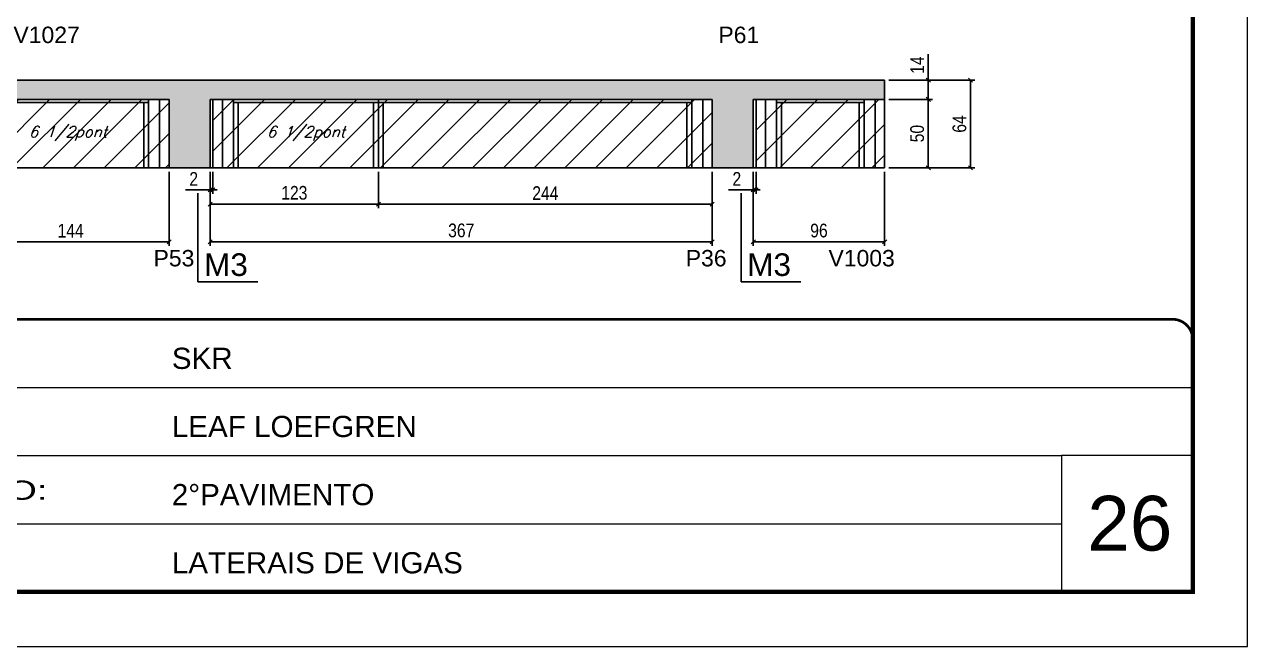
# Model space of a CAD drawing. Extents: x 3309 to 9563, y -2522 to 14608.
# Drawn here: x 5499 to 6393, y 6666 to 7121 of the extents above; entities that cross this region are included whole.
import ezdxf

# ---------------------------------------------------------------- set-up
doc = ezdxf.new("R2010")
doc.units = 0
doc.linetypes.add('CONTINUO', pattern=[0])
doc.linetypes.add('DASHED', pattern=[0.75, 0.5, -0.25])
for name, color, linetype in [('5', 5, 'Continuous'), ('COTA', 241, 'Continuous'), ('NOMENCLATURA', 7, 'Continuous'), ('Painéis', 200, 'Continuous'), ('SARR_2.2x7', 40, 'Continuous'), ('SARR_3.5x7', 81, 'Continuous'), ('texto', 7, 'Continuous')]:
    doc.layers.add(name, color=color, linetype=linetype)
for name, color, linetype, lineweight in [('CARIMBO', 255, 'Continuous', 9), ('Folhas', 255, 'Continuous', 9), ('Hachura', 251, 'Continuous', 9), ('SARRAFO DE PRESSAO', 251, 'DASHED', 9)]:
    doc.layers.add(name, color=color, linetype=linetype, lineweight=lineweight)
doc.styles.add('ARIAL', font='arial.ttf')
doc.styles.add('COTA TECNICA', font='techl___.ttf', dxfattribs={"height": 10})
doc.styles.add('Romans', font='romans.shx')
doc.styles.get("Standard").update_dxf_attribs({"font": 'arial.ttf'})
doc.styles.add('Tecnologia', font='')
doc.styles.get('Tecnologia').set_extended_font_data('Forgotten Futurist')
doc.dimstyles.new('PAINEL', dxfattribs={"dimtxt": 10, "dimasz": 3, "dimexe": 3, "dimexo": 3, "dimgap": 3, "dimtad": 1, "dimdec": 1, "dimzin": 12, "dimdsep": 46, "dimtxsty": 'COTA TECNICA', "dimblk1": 'OBLIQUE', "dimblk2": 'OBLIQUE', "dimsah": 1, "dimcen": 0.9, "dimclrd": 4, "dimclre": 4, "dimclrt": 240, "dimadec": 1, "dimazin": 3, "dimtfac": 1, "dimtdec": 1, "dimtmove": 0, "dimatfit": 3, "dimfxl": 1, "dimtolj": 1, "dimtzin": 12, "dimarcsym": 0})

# ---------------------------------------------------------------- blocks, each defined once
blk = doc.blocks.new('9999999999')
at = {"color": 30, "linetype": 'CONTINUO'}
for p, q in [((98564.56, 34379.64), (99583.98, 34379.64)), ((98564.56, 34329.83), (99487.98, 34329.83)), ((99583.98, 34329.83), (99487.98, 34329.83)), ((99487.98, 34329.83), (99487.98, 34230.21)), ((98564.56, 34280.02), (99487.98, 34280.02))]:
    blk.add_line(p, q, dxfattribs=at)
at = {"color": 30, "linetype": 'CONTINUO', "const_width": 2}
blk.add_lwpolyline([(99583.98, 34230.21), (99583.98, 34414.45, 0.414214), (99568.98, 34429.45), (98228.98, 34429.45, 0.414214), (98213.98, 34414.45), (98213.98, 34245.21, 0.414214), (98228.98, 34230.21), (99583.98, 34230.21)], format="xyb", dxfattribs=at)
at = {"layer": 'Folhas'}
blk.add_lwpolyline([(98138.98, 34190.21), (99623.98, 34190.21), (99623.98, 35240.21), (98138.98, 35240.21)], close=True, dxfattribs=at)
at = {"layer": 'Folhas', "color": 30, "const_width": 3}
blk.add_lwpolyline([(98213.98, 34230.21), (99583.98, 34230.21), (99583.98, 35200.21), (98213.98, 35200.21)], close=True, dxfattribs=at)
at = {"color": 7, "linetype": 'Continuous', "ltscale": 5, "style": 'ARIAL'}
for s, height, p in [('SKR', 15.483, (98837.68, 34393.13)), ('LEAF LOEFGREN', 15.4829, (98837.68, 34343.32)), ('2°PAVIMENTO', 15.4829, (98837.68, 34293.51)), ('LATERAIS DE VIGAS', 15.4829, (98837.68, 34243.7))]:
    blk.add_text(s, height=height, dxfattribs=at).set_placement(p)
at = {"layer": 'Folhas', "color": 7, "style": 'Tecnologia', "width": 1.5}
blk.add_text('PAVIMENTO:', height=14, dxfattribs=at).set_placement((98573.65, 34297.5))
blk = doc.blocks.new('_Oblique')
at = {"color": 0, "linetype": 'ByBlock', "lineweight": -2}
blk.add_line((-0.5, -0.5), (0.5, 0.5), dxfattribs=at)
blk = doc.blocks.new('*D871')
at = {"layer": 'COTA', "color": 4, "lineweight": -2, "transparency": 16777216}
for p, q in [((6031.6, 7013.35), (6031.6, 6959.29)), ((6127.6, 7013.35), (6127.6, 6959.29)), ((6127.6, 6962.29), (6031.6, 6962.29))]:
    blk.add_line(p, q, dxfattribs=at)
at = {"layer": 'Defpoints', "color": 0, "transparency": 16777216}
for p in [(6031.6, 7016.35), (6127.6, 7016.35), (6031.6, 6962.29)]:
    blk.add_point(p, dxfattribs=at)
at = {"layer": 'COTA', "color": 4, "lineweight": -2, "transparency": 16777216, "xscale": 3, "yscale": 3, "zscale": 3, "rotation": 180}
blk.add_blockref('_Oblique', (6031.6, 6962.29), dxfattribs=at)
at = {"layer": 'COTA', "color": 4, "lineweight": -2, "transparency": 16777216, "xscale": 3, "yscale": 3, "zscale": 3}
blk.add_blockref('_Oblique', (6127.6, 6962.29), dxfattribs=at)
at = {"layer": 'COTA', "color": 240, "transparency": 16777216, "insert": (6079.6, 6970.42), "char_height": 10, "attachment_point": 5, "style": 'COTA TECNICA'}
blk.add_mtext('\\A1;96', dxfattribs=at)
blk = doc.blocks.new('*D872')
at = {"layer": 'COTA', "color": 4, "lineweight": -2, "transparency": 16777216}
for p, q in [((6031.6, 7013.35), (6031.6, 6997.22)), ((6033.6, 7013.35), (6033.6, 6997.22)), ((6031.6, 7000.22), (6013.49, 7000.22)), ((6033.6, 7000.22), (6031.6, 7000.22)), ((6033.6, 7000.22), (6036.6, 7000.22))]:
    blk.add_line(p, q, dxfattribs=at)
at = {"layer": 'Defpoints', "color": 0, "transparency": 16777216}
for p in [(6031.6, 7016.35), (6033.6, 7016.35), (6031.6, 7000.22)]:
    blk.add_point(p, dxfattribs=at)
at = {"layer": 'COTA', "color": 4, "lineweight": -2, "transparency": 16777216, "xscale": 3, "yscale": 3, "zscale": 3}
blk.add_blockref('_Oblique', (6031.6, 7000.22), dxfattribs=at)
at = {"layer": 'COTA', "color": 4, "lineweight": -2, "transparency": 16777216, "xscale": 3, "yscale": 3, "zscale": 3, "rotation": 180}
blk.add_blockref('_Oblique', (6033.6, 7000.22), dxfattribs=at)
at = {"layer": 'COTA', "color": 240, "transparency": 16777216, "insert": (6019.55, 7008.22), "char_height": 10, "attachment_point": 5, "style": 'COTA TECNICA'}
blk.add_mtext('\\A1;2', dxfattribs=at)
blk = doc.blocks.new('*D873')
at = {"layer": 'COTA', "color": 4, "lineweight": -2, "transparency": 16777216}
for p, q in [((5634.6, 7013.35), (5634.6, 6959.29)), ((6001.6, 7013.35), (6001.6, 6959.29)), ((6001.6, 6962.29), (5634.6, 6962.29))]:
    blk.add_line(p, q, dxfattribs=at)
at = {"layer": 'Defpoints', "color": 0, "transparency": 16777216}
for p in [(5634.6, 7016.35), (6001.6, 7016.35), (5634.6, 6962.29)]:
    blk.add_point(p, dxfattribs=at)
at = {"layer": 'COTA', "color": 4, "lineweight": -2, "transparency": 16777216, "xscale": 3, "yscale": 3, "zscale": 3, "rotation": 180}
blk.add_blockref('_Oblique', (5634.6, 6962.29), dxfattribs=at)
at = {"layer": 'COTA', "color": 4, "lineweight": -2, "transparency": 16777216, "xscale": 3, "yscale": 3, "zscale": 3}
blk.add_blockref('_Oblique', (6001.6, 6962.29), dxfattribs=at)
at = {"layer": 'COTA', "color": 240, "transparency": 16777216, "insert": (5818.1, 6970.51), "char_height": 10, "attachment_point": 5, "style": 'COTA TECNICA'}
blk.add_mtext('\\A1;367', dxfattribs=at)
blk = doc.blocks.new('*D874')
at = {"layer": 'COTA', "color": 4, "lineweight": -2, "transparency": 16777216}
for p, q in [((5634.6, 7013.35), (5634.6, 6997.22)), ((5636.6, 7013.35), (5636.6, 6997.22)), ((5634.6, 7000.22), (5616.49, 7000.22)), ((5636.6, 7000.22), (5634.6, 7000.22)), ((5636.6, 7000.22), (5639.6, 7000.22))]:
    blk.add_line(p, q, dxfattribs=at)
at = {"layer": 'Defpoints', "color": 0, "transparency": 16777216}
for p in [(5634.6, 7016.35), (5636.6, 7016.35), (5634.6, 7000.22)]:
    blk.add_point(p, dxfattribs=at)
at = {"layer": 'COTA', "color": 4, "lineweight": -2, "transparency": 16777216, "xscale": 3, "yscale": 3, "zscale": 3}
blk.add_blockref('_Oblique', (5634.6, 7000.22), dxfattribs=at)
at = {"layer": 'COTA', "color": 4, "lineweight": -2, "transparency": 16777216, "xscale": 3, "yscale": 3, "zscale": 3, "rotation": 180}
blk.add_blockref('_Oblique', (5636.6, 7000.22), dxfattribs=at)
at = {"layer": 'COTA', "color": 240, "transparency": 16777216, "insert": (5622.55, 7008.22), "char_height": 10, "attachment_point": 5, "style": 'COTA TECNICA'}
blk.add_mtext('\\A1;2', dxfattribs=at)
blk = doc.blocks.new('*D875')
at = {"layer": 'COTA', "color": 4, "lineweight": -2, "transparency": 16777216}
for p, q in [((5757.6, 7013.35), (5757.6, 6986.77)), ((6001.6, 7013.35), (6001.6, 6986.77)), ((6001.6, 6989.77), (5757.6, 6989.77))]:
    blk.add_line(p, q, dxfattribs=at)
at = {"layer": 'Defpoints', "color": 0, "transparency": 16777216}
for p in [(5757.6, 7016.35), (6001.6, 7016.35), (5757.6, 6989.77)]:
    blk.add_point(p, dxfattribs=at)
at = {"layer": 'COTA', "color": 4, "lineweight": -2, "transparency": 16777216, "xscale": 3, "yscale": 3, "zscale": 3, "rotation": 180}
blk.add_blockref('_Oblique', (5757.6, 6989.77), dxfattribs=at)
at = {"layer": 'COTA', "color": 4, "lineweight": -2, "transparency": 16777216, "xscale": 3, "yscale": 3, "zscale": 3}
blk.add_blockref('_Oblique', (6001.6, 6989.77), dxfattribs=at)
at = {"layer": 'COTA', "color": 240, "transparency": 16777216, "insert": (5879.6, 6997.84), "char_height": 10, "attachment_point": 5, "style": 'COTA TECNICA'}
blk.add_mtext('\\A1;244', dxfattribs=at)
blk = doc.blocks.new('*D876')
at = {"layer": 'COTA', "color": 4, "lineweight": -2, "transparency": 16777216}
for p, q in [((5634.6, 7013.35), (5634.6, 6986.77)), ((5757.6, 7013.35), (5757.6, 6986.77)), ((5757.6, 6989.77), (5634.6, 6989.77))]:
    blk.add_line(p, q, dxfattribs=at)
at = {"layer": 'Defpoints', "color": 0, "transparency": 16777216}
for p in [(5634.6, 7016.35), (5757.6, 7016.35), (5634.6, 6989.77)]:
    blk.add_point(p, dxfattribs=at)
at = {"layer": 'COTA', "color": 4, "lineweight": -2, "transparency": 16777216, "xscale": 3, "yscale": 3, "zscale": 3, "rotation": 180}
blk.add_blockref('_Oblique', (5634.6, 6989.77), dxfattribs=at)
at = {"layer": 'COTA', "color": 4, "lineweight": -2, "transparency": 16777216, "xscale": 3, "yscale": 3, "zscale": 3}
blk.add_blockref('_Oblique', (5757.6, 6989.77), dxfattribs=at)
at = {"layer": 'COTA', "color": 240, "transparency": 16777216, "insert": (5696.1, 6997.99), "char_height": 10, "attachment_point": 5, "style": 'COTA TECNICA'}
blk.add_mtext('\\A1;123', dxfattribs=at)
blk = doc.blocks.new('*D877')
at = {"layer": 'COTA', "color": 4, "lineweight": -2, "transparency": 16777216}
for p, q in [((5460.6, 7013.35), (5460.6, 6959.29)), ((5604.6, 7013.35), (5604.6, 6959.29)), ((5604.6, 6962.29), (5460.6, 6962.29))]:
    blk.add_line(p, q, dxfattribs=at)
at = {"layer": 'Defpoints', "color": 0, "transparency": 16777216}
for p in [(5460.6, 7016.35), (5604.6, 7016.35), (5460.6, 6962.29)]:
    blk.add_point(p, dxfattribs=at)
at = {"layer": 'COTA', "color": 4, "lineweight": -2, "transparency": 16777216, "xscale": 3, "yscale": 3, "zscale": 3, "rotation": 180}
blk.add_blockref('_Oblique', (5460.6, 6962.29), dxfattribs=at)
at = {"layer": 'COTA', "color": 4, "lineweight": -2, "transparency": 16777216, "xscale": 3, "yscale": 3, "zscale": 3}
blk.add_blockref('_Oblique', (5604.6, 6962.29), dxfattribs=at)
at = {"layer": 'COTA', "color": 240, "transparency": 16777216, "insert": (5532.6, 6970.37), "char_height": 10, "attachment_point": 5, "style": 'COTA TECNICA'}
blk.add_mtext('\\A1;144', dxfattribs=at)
blk = doc.blocks.new('*D854')
at = {"layer": 'COTA', "color": 4, "lineweight": -2, "transparency": 16777216}
for p, q in [((6130.6, 7066.35), (6162.53, 7066.35)), ((6159.53, 7066.35), (6159.53, 7016.35)), ((6130.6, 7016.35), (6162.53, 7016.35))]:
    blk.add_line(p, q, dxfattribs=at)
at = {"layer": 'Defpoints', "color": 0, "transparency": 16777216}
for p in [(6127.6, 7066.35), (6127.6, 7016.35), (6159.53, 7016.35)]:
    blk.add_point(p, dxfattribs=at)
at = {"layer": 'COTA', "color": 4, "lineweight": -2, "transparency": 16777216, "xscale": 3, "yscale": 3, "zscale": 3}
for p, rotation in [((6159.53, 7066.35), 90), ((6159.53, 7016.35), 270)]:
    blk.add_blockref('_Oblique', p, dxfattribs=dict(at, rotation=rotation))
at = {"layer": 'COTA', "color": 240, "transparency": 16777216, "insert": (6151.42, 7041.35), "char_height": 10, "attachment_point": 5, "rotation": 90, "style": 'COTA TECNICA'}
blk.add_mtext('\\A1;50', dxfattribs=at)
blk = doc.blocks.new('*D855')
at = {"layer": 'COTA', "color": 4, "lineweight": -2, "transparency": 16777216}
for p, q in [((6159.53, 7080.35), (6159.53, 7099.47)), ((6130.6, 7080.35), (6162.53, 7080.35)), ((6159.53, 7066.35), (6159.53, 7080.35)), ((6130.6, 7066.35), (6162.53, 7066.35))]:
    blk.add_line(p, q, dxfattribs=at)
at = {"layer": 'Defpoints', "color": 0, "transparency": 16777216}
for p in [(6127.6, 7080.35), (6159.53, 7080.35), (6127.6, 7066.35)]:
    blk.add_point(p, dxfattribs=at)
at = {"layer": 'COTA', "color": 4, "lineweight": -2, "transparency": 16777216, "xscale": 3, "yscale": 3, "zscale": 3}
for p, rotation in [((6159.53, 7080.35), 90), ((6159.53, 7066.35), 270)]:
    blk.add_blockref('_Oblique', p, dxfattribs=dict(at, rotation=rotation))
at = {"layer": 'COTA', "color": 240, "transparency": 16777216, "insert": (6151.45, 7091.41), "char_height": 10, "attachment_point": 5, "rotation": 90, "style": 'COTA TECNICA'}
blk.add_mtext('\\A1;14', dxfattribs=at)
blk = doc.blocks.new('*D856')
at = {"layer": 'COTA', "color": 4, "lineweight": -2, "transparency": 16777216}
for p, q in [((6130.6, 7080.35), (6193.42, 7080.35)), ((6190.42, 7016.35), (6190.42, 7080.35)), ((6130.6, 7016.35), (6193.42, 7016.35))]:
    blk.add_line(p, q, dxfattribs=at)
at = {"layer": 'Defpoints', "color": 0, "transparency": 16777216}
for p in [(6127.6, 7080.35), (6190.42, 7080.35), (6127.6, 7016.35)]:
    blk.add_point(p, dxfattribs=at)
at = {"layer": 'COTA', "color": 4, "lineweight": -2, "transparency": 16777216, "xscale": 3, "yscale": 3, "zscale": 3}
for p, rotation in [((6190.42, 7080.35), 90), ((6190.42, 7016.35), 270)]:
    blk.add_blockref('_Oblique', p, dxfattribs=dict(at, rotation=rotation))
at = {"layer": 'COTA', "color": 240, "transparency": 16777216, "insert": (6182.31, 7048.35), "char_height": 10, "attachment_point": 5, "rotation": 90, "style": 'COTA TECNICA'}
blk.add_mtext('\\A1;64', dxfattribs=at)

msp = doc.modelspace()

# ---------------------------------------------------------------- hatches: boundary and pattern name
at = {"layer": 'COTA'}
h = msp.add_hatch(dxfattribs=at)
h.set_pattern_fill('AR-CONC', color=256, scale=0.03)
h.set_pattern_definition([(50, (-3170, -1691.539), (5.46554, -0.4781726), [0.5715, -6.2865]), (355, (-3170, -1691.539), (-1.0573026, 5.7317054), [0.4572, -5.0292175]), (100.451445, (-3169.5445, -1691.579), (4.4082374, 5.2535326), [0.4857003, -5.3427073]), (46.1842, (-3170, -1690.015), (8.1323712, -1.26127), [0.85725, -9.42975]), (96.63556, (-3169.322, -1690.12), (7.122124, 7.4227837), [0.7285507, -8.014068]), (351.18415, (-3170, -1690.015), (7.122124, 7.422784), [0.685799, -7.543792]), (21, (-3169.238, -1690.396), (4.5484317, -3.067956), [0.5715, -6.2865]), (326, (-3169.238, -1690.396), (1.8540609, 5.525639), [0.4572, -5.0292]), (71.451445, (-3168.859, -1690.6516), (6.4024926, 2.457683), [0.4857003, -5.3426981]), (37.5, (-3170, -1691.5389), (0.0926581, 2.53665117), [0, -4.96824, 0, -5.1054, 0, -5.04825]), (7.5, (-3170, -1691.539), (2.0045899, 3.00541724), [0, -2.91084, 0, -4.85394, 0, -1.92405]), (327.5, (-3171.6993, -1691.539), (4.06771786, -0.17186232), [0, -1.905, 0, -5.9436, 0, -7.8867]), (317.5, (-3172.4613, -1691.539), (4.4438754, 0.7627947), [0, -2.4765, 0, -3.94716, 0, -5.6007])])
h.paths.add_polyline_path([(5634.6, 7066.35), (6001.6, 7066.35), (6001.6, 7016.35), (6031.6, 7016.35), (6031.6, 7066.35), (6127.6, 7066.35), (6127.6, 7080.35), (5379.6, 7080.35), (5379.6, 7066.35), (5430.6, 7066.35), (5430.6, 7016.35), (5460.6, 7016.35), (5460.6, 7066.35), (5604.6, 7066.35), (5604.6, 7016.35), (5634.6, 7016.35)])
at = {"layer": 'Hachura', "linetype": 'ByBlock'}
h = msp.add_hatch(dxfattribs=at)
h.set_pattern_fill('ANSI31', color=256, scale=5)
h.paths.add_polyline_path([(5477.6, 7574.22), (5477.6, 7624.22), (5383.6, 7624.22), (5383.6, 7574.22)])
h.paths.add_polyline_path([(5509.6, 7622.22), (5509.6, 7574.22), (5753.6, 7574.22), (5753.6, 7622.22)])
h.paths.add_polyline_path([(5753.6, 7622.22), (5753.6, 7574.22), (5874.6, 7574.22), (5874.6, 7622.22)])
h.paths.add_polyline_path([(5906.6, 7624.22), (5906.6, 7574.22), (6050.6, 7574.22), (6050.6, 7624.22)])
h.paths.add_polyline_path([(6129.6, 7622.22), (6080.6, 7622.22), (6080.6, 7574.22), (6129.6, 7574.22)])
h.paths.add_polyline_path([(6032.6, 7402.92), (6032.6, 7452.92), (5920.6, 7452.92), (5920.6, 7402.92)])
h.paths.add_polyline_path([(5890.6, 7402.92), (5890.6, 7450.92), (5646.6, 7450.92), (5646.6, 7402.92)])
h.paths.add_polyline_path([(5646.6, 7450.92), (5627.6, 7450.92), (5627.6, 7402.92), (5646.6, 7402.92)])
h.paths.add_polyline_path([(5627.6, 7402.92), (5627.6, 7450.92), (5383.6, 7450.92), (5383.6, 7402.92)])
h.paths.add_polyline_path([(5383.6, 7244.74), (5383.6, 7194.74), (5495.6, 7194.74), (5495.6, 7244.74)])
h.paths.add_polyline_path([(5525.6, 7244.74), (5525.6, 7194.74), (5769.6, 7194.74), (5769.6, 7244.74)])
h.paths.add_polyline_path([(5788.6, 7244.74), (5769.6, 7244.74), (5769.6, 7194.74), (5788.6, 7194.74)])
h.paths.add_polyline_path([(5788.6, 7244.74), (5788.6, 7194.74), (6032.6, 7194.74), (6032.6, 7244.74)])
h.paths.add_polyline_path([(5430.6, 7016.35), (5430.6, 7066.35), (5381.6, 7066.35), (5381.6, 7016.35)])
h.paths.add_polyline_path([(5460.6, 7066.35), (5460.6, 7016.35), (5604.6, 7016.35), (5604.6, 7066.35)])
h.paths.add_polyline_path([(5636.6, 7066.35), (5636.6, 7016.35), (5757.6, 7016.35), (5757.6, 7066.35)])
h.paths.add_polyline_path([(5757.6, 7066.35), (5757.6, 7016.35), (6001.6, 7016.35), (6001.6, 7066.35)])
h.paths.add_polyline_path([(6127.6, 7016.35), (6127.6, 7066.35), (6033.6, 7066.35), (6033.6, 7016.35)])

# ---------------------------------------------------------------- linework, layer by layer
at = {"layer": 'COTA'}
for p, q in [((6127.6, 7080.35), (5379.6, 7080.35)), ((6127.6, 7080.35), (6127.6, 7066.35)), ((5634.6, 7016.35), (5604.6, 7016.35)), ((6031.6, 7016.35), (6001.6, 7016.35))]:
    msp.add_line(p, q, dxfattribs=at)
at = {"layer": 'NOMENCLATURA', "linetype": 'Continuous'}
for p, q in [((5625.69, 6933.09), (5625.69, 6997.71)), ((6022.69, 6933.09), (6022.69, 6997.71)), ((5669.39, 6933.09), (5625.69, 6933.09)), ((6066.39, 6933.09), (6022.69, 6933.09))]:
    msp.add_line(p, q, dxfattribs=at)
at = {"layer": 'Painéis', "linetype": 'ByBlock'}
for p, q in [((5460.6, 7066.35), (5604.6, 7066.35)), ((5604.6, 7066.35), (5604.6, 7016.35)), ((5634.6, 7016.35), (5634.6, 7066.35)), ((5634.6, 7066.35), (6001.6, 7066.35)), ((5636.6, 7016.35), (5636.6, 7066.35)), ((5757.6, 7066.35), (5757.6, 7016.35)), ((6001.6, 7066.35), (6001.6, 7016.35)), ((6031.6, 7016.35), (6031.6, 7066.35)), ((6031.6, 7066.35), (6127.6, 7066.35)), ((6033.6, 7016.35), (6033.6, 7066.35)), ((6127.6, 7066.35), (6127.6, 7016.35)), ((5604.6, 7016.35), (5460.6, 7016.35)), ((6001.6, 7016.35), (5634.6, 7016.35)), ((6127.6, 7016.35), (6031.6, 7016.35))]:
    msp.add_line(p, q, dxfattribs=at)
at = {"layer": 'SARR_2.2x7', "linetype": 'Continuous'}
for p, q in [((5589.6, 7064.15), (5475.6, 7064.15)), ((5597.6, 7016.35), (5597.6, 7066.35)), ((5643.6, 7016.35), (5643.6, 7066.35)), ((5757.6, 7064.15), (5651.6, 7064.15)), ((5986.6, 7064.15), (5757.6, 7064.15)), ((5994.6, 7016.35), (5994.6, 7066.35)), ((6040.6, 7016.35), (6040.6, 7066.35)), ((6112.6, 7064.15), (6048.6, 7064.15)), ((6120.6, 7016.35), (6120.6, 7066.35))]:
    msp.add_line(p, q, dxfattribs=at)
at = {"layer": 'SARR_3.5x7'}
for p, q in [((5586.1, 7064.15), (5586.1, 7016.35)), ((5589.6, 7066.35), (5589.6, 7016.35)), ((5651.6, 7066.35), (5651.6, 7016.35)), ((5655.1, 7064.15), (5655.1, 7016.35)), ((5754.1, 7064.15), (5754.1, 7016.35)), ((5761.1, 7064.15), (5761.1, 7016.35)), ((5983.1, 7064.15), (5983.1, 7016.35)), ((5986.6, 7066.35), (5986.6, 7016.35)), ((6048.6, 7066.35), (6048.6, 7016.35)), ((6052.1, 7064.15), (6052.1, 7016.35)), ((6109.1, 7064.15), (6109.1, 7016.35)), ((6112.6, 7066.35), (6112.6, 7016.35))]:
    msp.add_line(p, q, dxfattribs=at)

# ---------------------------------------------------------------- block references
at = {"layer": 'SARRAFO DE PRESSAO', "color": 6, "linetype": 'ByBlock'}
msp.add_blockref('9999999999', (-93231.11, -27523.8), dxfattribs=at)

# ---------------------------------------------------------------- texts
at = {"layer": '5', "linetype": 'Continuous'}
for s, rotation, p in [('V1027', 0.00004, (5490.8, 7107.51)), ('P61', 0.00004, (6006.11, 7107.51)), ('P53', 359.99996, (5593.21, 6944.28)), ('P36', 359.99996, (5982.25, 6944.28)), ('V1003', 359.99996, (6086.57, 6944.28))]:
    msp.add_text(s, height=12, rotation=rotation, dxfattribs=at).set_placement(p)
at = {"layer": 'CARIMBO', "style": 'ARIAL'}
msp.add_text('26', height=40, dxfattribs=at).set_placement((6275.73, 6736.55))
at = {"layer": 'NOMENCLATURA', "linetype": 'Continuous'}
for p in [(5630.14, 6937.29), (6027.14, 6937.29)]:
    msp.add_text('M3', height=16.5, dxfattribs=at).set_placement(p)
at = {"layer": 'texto', "color": 2, "char_height": 8, "attachment_point": 5, "style": 'Romans'}
for insert in [(5530.6, 7041.35), (5704.6, 7041.35)]:
    msp.add_mtext('{\\Q19;\\C256;6 1/2pont}', dxfattribs=dict(at, insert=insert))

# ---------------------------------------------------------------- dimensions: what is measured, and where the dimension line sits
at = {"layer": 'COTA'}
for base, p1, p2, angle, picture, middle in [((6159.53, 7080.35), (6127.6, 7066.35), (6127.6, 7080.35), 90, '*D855', (6151.45, 7091.41)), ((6190.42, 7080.35), (6127.6, 7016.35), (6127.6, 7080.35), 90, '*D856', (6182.31, 7048.35)), ((6159.53, 7016.35), (6127.6, 7066.35), (6127.6, 7016.35), 90, '*D854', (6151.42, 7041.35)), ((5757.6, 6989.77), (6001.6, 7016.35), (5757.6, 7016.35), 180, '*D875', (5879.6, 6997.84))]:
    dim = msp.add_linear_dim(base=base, p1=p1, p2=p2, angle=angle, dimstyle='PAINEL', dxfattribs=at)
    dim.commit()
    dim.dimension.update_dxf_attribs({"geometry": picture, "text_midpoint": middle})
for base, p1, p2, picture, middle in [((5460.6, 6962.29), (5604.6, 7016.35), (5460.6, 7016.35), '*D877', (5532.6, 6970.37)), ((5634.6, 7000.22), (5636.6, 7016.35), (5634.6, 7016.35), '*D874', (5622.55, 7008.22)), ((5634.6, 6962.29), (6001.6, 7016.35), (5634.6, 7016.35), '*D873', (5818.1, 6970.51)), ((6031.6, 7000.22), (6033.6, 7016.35), (6031.6, 7016.35), '*D872', (6019.55, 7008.22)), ((6031.6, 6962.29), (6127.6, 7016.35), (6031.6, 7016.35), '*D871', (6079.6, 6970.42))]:
    dim = msp.add_linear_dim(base=base, p1=p1, p2=p2, dimstyle='PAINEL', dxfattribs=at)
    dim.commit()
    dim.dimension.update_dxf_attribs({"geometry": picture, "text_midpoint": middle})
dim = msp.add_linear_dim(base=(5634.6, 6989.77), p1=(5757.6, 7016.35), p2=(5634.6, 7016.35), angle=180, dimstyle='PAINEL', override={"dimtmove": 1}, dxfattribs=at)
dim.commit()
dim.dimension.update_dxf_attribs({"geometry": '*D876', "text_midpoint": (5696.1, 6997.99)})

doc.saveas('drawing.dxf')
